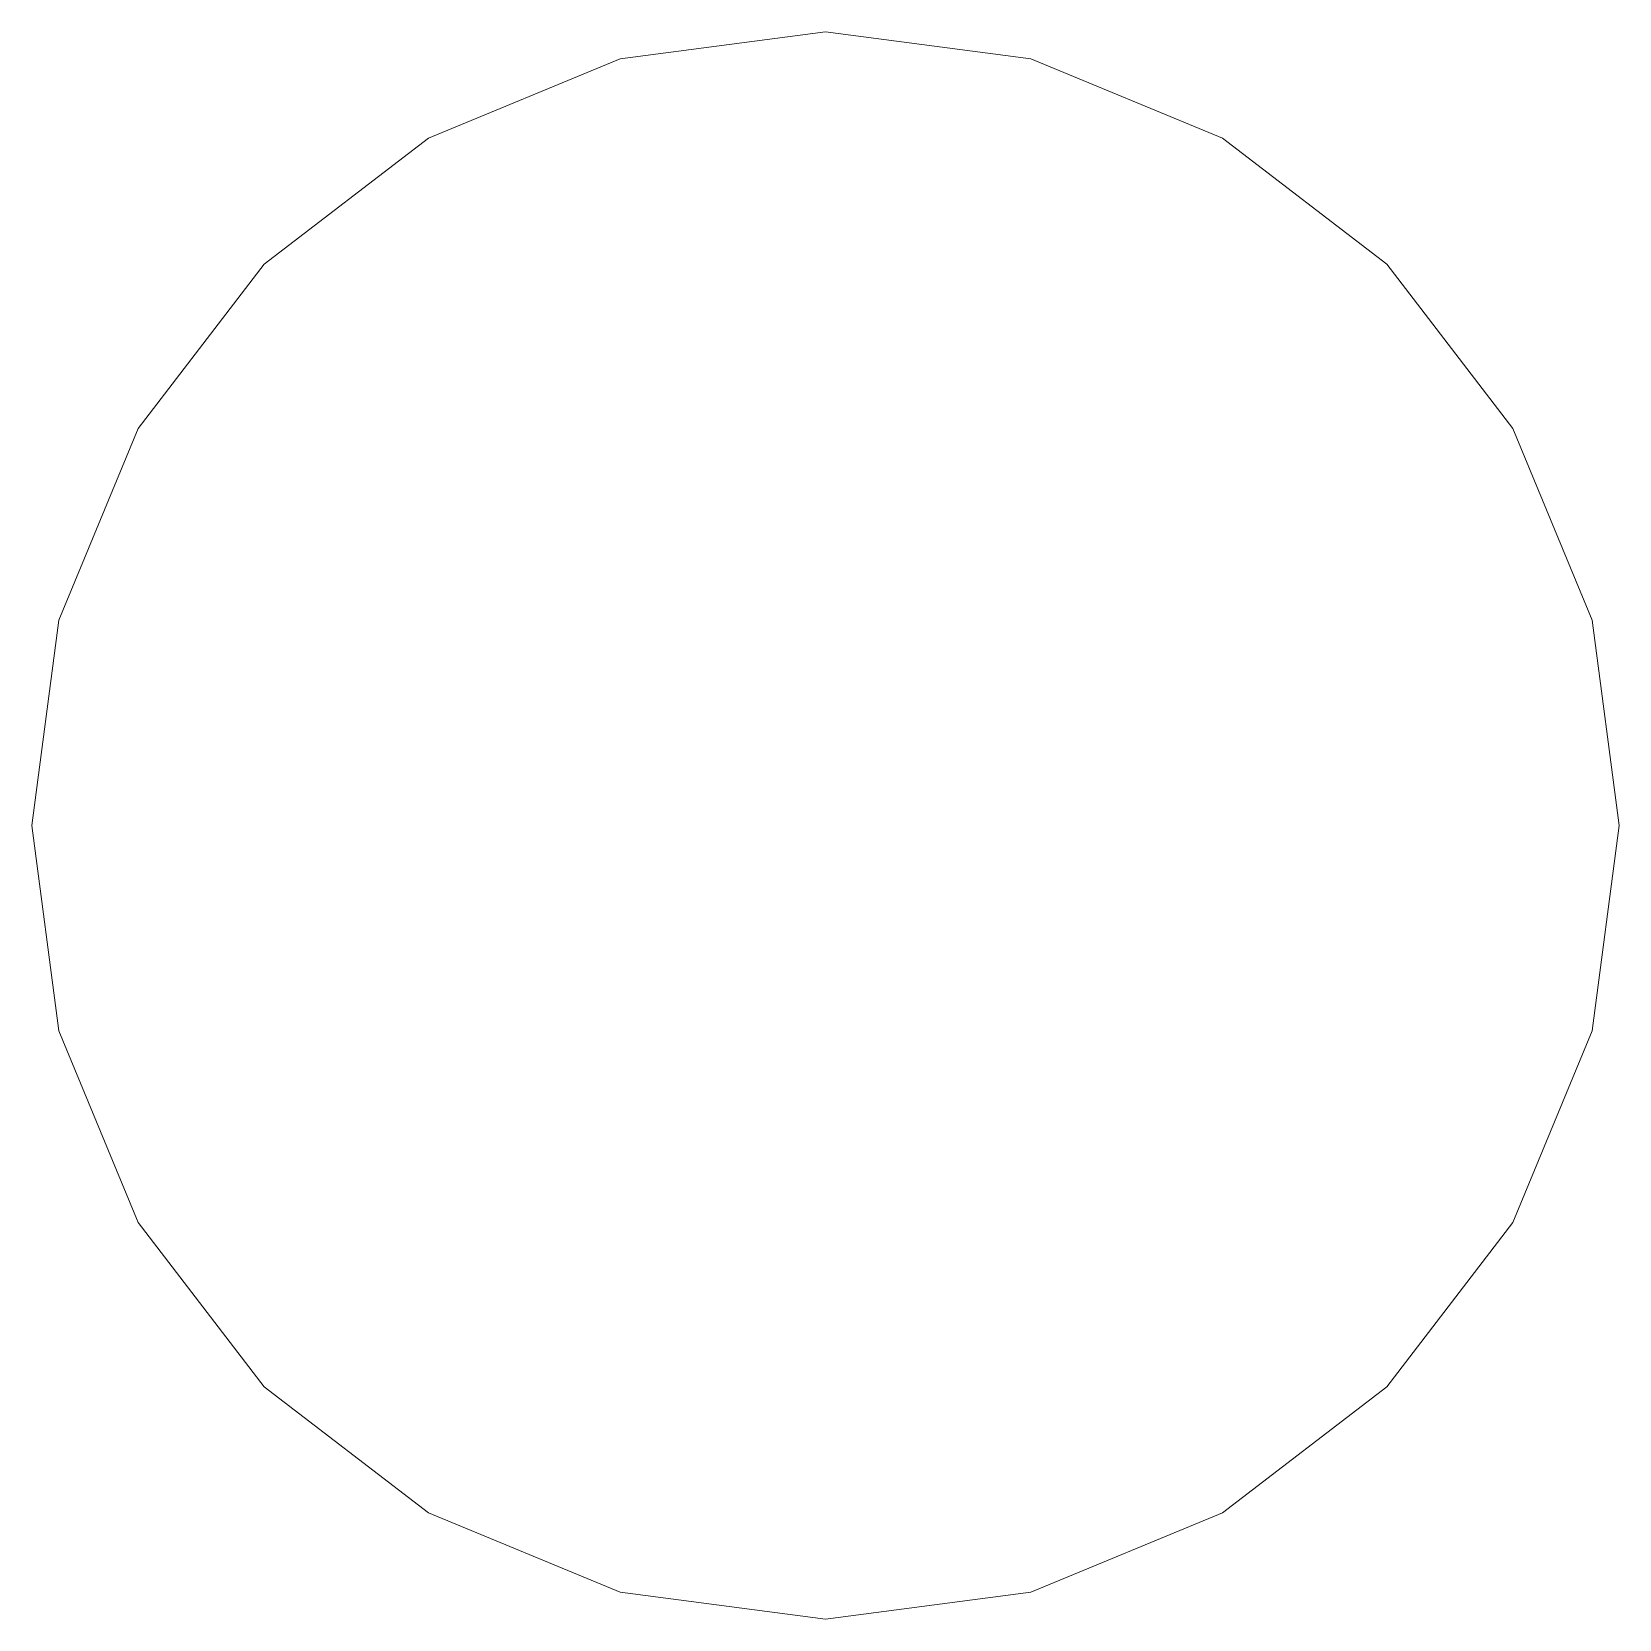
# Model space of a CAD drawing. Extents: x -21 to 705, y 870 to 3200.
# Drawn here: x 246.44 to 256.44, y 1666.79 to 1676.79 of the extents above; entities that cross this region are included whole.
import ezdxf

# ---------------------------------------------------------------- set-up
doc = ezdxf.new("R2010")
doc.units = 0
doc.layers.add('Layer0', color=7, linetype='BYLAYER', lineweight=5)

msp = doc.modelspace()

# ---------------------------------------------------------------- linework, layer by layer
at = {"layer": 'Layer0'}
for p, q in [((250.148, 1676.619), (251.442, 1676.789)), ((251.442, 1676.789), (252.736, 1676.619)), ((248.942, 1676.119), (250.148, 1676.619)), ((252.736, 1676.619), (253.942, 1676.119)), ((247.907, 1675.324), (248.942, 1676.119)), ((253.942, 1676.119), (254.978, 1675.324)), ((247.112, 1674.289), (247.907, 1675.324)), ((254.978, 1675.324), (255.772, 1674.289)), ((246.612, 1673.083), (247.112, 1674.289)), ((255.772, 1674.289), (256.272, 1673.083)), ((246.442, 1671.789), (246.612, 1673.083)), ((256.272, 1673.083), (256.442, 1671.789)), ((246.612, 1670.495), (246.442, 1671.789)), ((256.442, 1671.789), (256.272, 1670.495)), ((247.112, 1669.289), (246.612, 1670.495)), ((256.272, 1670.495), (255.772, 1669.289)), ((247.907, 1668.253), (247.112, 1669.289)), ((255.772, 1669.289), (254.978, 1668.253)), ((248.942, 1667.459), (247.907, 1668.253)), ((254.978, 1668.253), (253.942, 1667.459)), ((250.148, 1666.959), (248.942, 1667.459)), ((253.942, 1667.459), (252.736, 1666.959)), ((251.442, 1666.789), (250.148, 1666.959)), ((252.736, 1666.959), (251.442, 1666.789))]:
    msp.add_line(p, q, dxfattribs=at)

doc.saveas('drawing.dxf')
